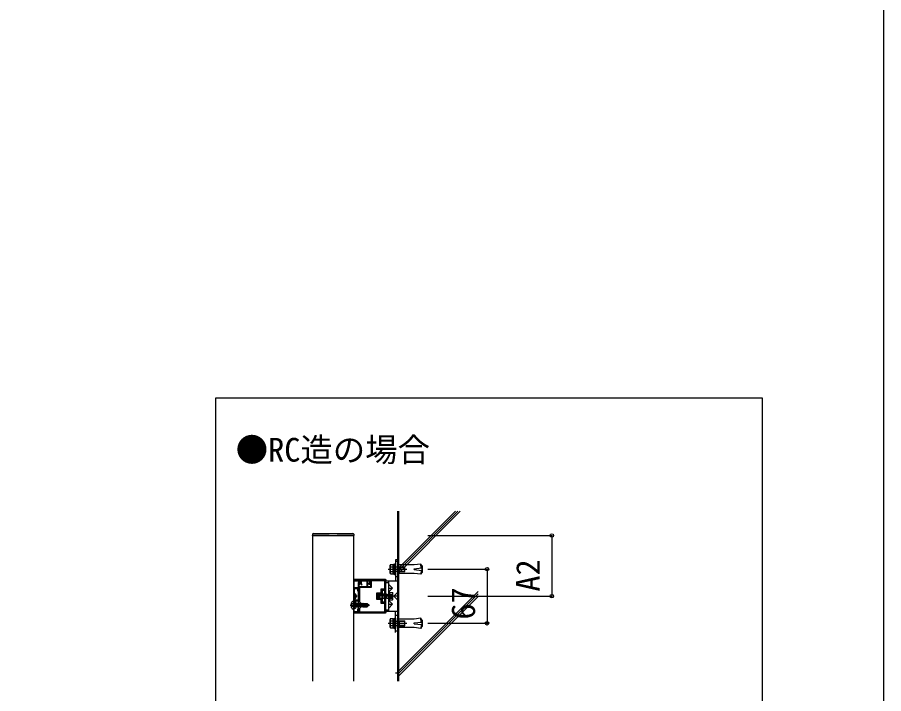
# Model space of a CAD drawing. Units: millimetres, scale not verified. Extents: x -1750 to 1750, y -2608 to 2592.
# Drawn here: x 680 to 1750, y -844 to -8 of the extents above; entities that cross this region are included whole.
import ezdxf
from ezdxf.enums import TextEntityAlignment as Align

# ---------------------------------------------------------------- set-up
doc = ezdxf.new("R2010")
doc.units = ezdxf.units.MM
doc.header["$LTSCALE"] = 14
for name, color, linetype in [('0-2_USER1', 3, 'Continuous'), ('0-3_YKK_11', 7, 'Continuous'), ('0-4_YKK_12', 2, 'Continuous'), ('0-5_YKK_13', 4, 'Continuous'), ('0-6_YKK_D', 6, 'Continuous'), ('0-7_YKK_ZWAK', 7, 'Continuous'), ('0-8_YSS_K', 3, 'Continuous')]:
    doc.layers.add(name, color=color, linetype=linetype)
doc.styles.add('ＭＳ ゴシック', font='')
doc.styles.get('ＭＳ ゴシック').set_extended_font_data('MS Gothic')

msp = doc.modelspace()

# ---------------------------------------------------------------- linework, layer by layer
at = {"layer": '0-3_YKK_11'}
for points in [[(1095, -703.5), (1095, -743.5), (1101, -743.5), (1101, -739.5), (1100.1, -739.5), (1100.1, -742.6), (1095.9, -742.6), (1095.9, -729.4), (1101, -729.4), (1101, -728.5), (1096.1, -728.5), (1096.1, -713.9), (1100.1, -713.9), (1100.1, -717), (1101, -717), (1101, -713), (1095.9, -713), (1095.9, -704.4), (1104, -704.4), (1104, -706.6), (1101, -706.6), (1101, -707.5), (1104, -707.5), (1104, -708.5), (1105.03, -709.53), (1105.67, -708.9), (1104.9, -708.13), (1104.9, -704.4), (1111.4, -704.4), (1111.4, -711.8), (1113.3, -711.8), (1113.3, -710.9), (1112.3, -710.9), (1112.3, -704.4), (1114.6, -704.4), (1114.6, -707.5), (1115.5, -707.5), (1115.5, -703.5)], [(1101, -743.5), (1135, -743.5), (1135, -726.5), (1133.5, -726.5), (1133.5, -731.5), (1130.4, -731.5), (1130.4, -726.5), (1125, -726.5), (1125, -720.5), (1130.4, -720.5), (1130.4, -715.5), (1133.5, -715.5), (1133.5, -720.5), (1135, -720.5), (1135, -703.5), (1116, -703.5), (1116, -707.5), (1113.5, -707.5), (1113.5, -708.5), (1116, -708.5), (1116, -711.8), (1101.9, -711.8), (1101.9, -708.5), (1103, -708.5), (1103, -707.5), (1101, -707.5), (1101, -733.83), (1101.14, -734.02), (1101.14, -734.98), (1101, -735.17)], [(1102.3, -742.6), (1133.8, -742.6), (1133.8, -732.5), (1129.4, -732.5), (1129.4, -727.5), (1124, -727.5), (1124, -719.5), (1129.4, -719.5), (1129.4, -714.5), (1133.8, -714.5), (1133.8, -704.4), (1116.9, -704.4), (1116.9, -712.7), (1102.3, -712.7), (1102.3, -730.3), (1103.5, -731.5), (1103.5, -737.5), (1102.3, -738.7)]]:
    msp.add_lwpolyline(points, close=True, dxfattribs=at)
at = {"layer": '0-4_YKK_12'}
msp.add_lwpolyline([(925, -478.5), (1600, -478.5), (1600, -1378.5), (925, -1378.5)], close=True, dxfattribs=at)
msp.add_lwpolyline([(1045, -828.5), (1045, -648.5), (1095, -648.5), (1095, -828.5)], dxfattribs=at)
at = {"layer": '0-5_YKK_13'}
for p, q in [((1044.5, -648.5), (1044.6, -646.94)), ((1045.3, -648.5), (1044.5, -648.5)), ((1065, -648.5), (1045.3, -648.5)), ((1045.59, -646), (1094.41, -646)), ((1065, -648.5), (1075, -648.5)), ((1094.7, -648.5), (1075, -648.5)), ((1140.78, -684.23), (1140.28, -685.09)), ((1140.78, -684.23), (1143.78, -684.23)), ((1143.78, -684.23), (1144.28, -685.09)), ((1144.28, -683.94), (1145.8, -683.94)), ((1145.8, -683.5), (1146.8, -683.5)), ((1145.8, -683.5), (1145.8, -696.5)), ((1145.8, -683.94), (1145.8, -696.12)), ((1150, -680.5), (1146.8, -680.5)), ((1146.8, -683.5), (1146.8, -696.5)), ((1150.5, -684.75), (1150, -685.25)), ((1150.5, -684.75), (1150.5, -695.25)), ((1170, -684.75), (1150.5, -684.75)), ((1178.66, -688.48), (1178.08, -683.76)), ((1179.15, -688.42), (1178.64, -684.19)), ((1137.78, -690), (1160.78, -690)), ((1140.28, -694.91), (1140.28, -685.09)), ((1140.78, -695.77), (1140.28, -694.91)), ((1140.79, -687.11), (1143.76, -687.11)), ((1140.79, -692.89), (1143.76, -692.89)), ((1143.78, -695.77), (1144.28, -694.91)), ((1144.28, -685.09), (1144.28, -694.91)), ((1146.8, -687.32), (1149.62, -687.32)), ((1146.8, -692.67), (1149.62, -692.67)), ((1149.62, -687.32), (1151.62, -687)), ((1151.62, -687.54), (1149.62, -687.32)), ((1151.62, -692.46), (1149.62, -692.67)), ((1149.62, -692.67), (1151.62, -693)), ((1150, -694.75), (1150.5, -695.25)), ((1151.62, -687), (1151.62, -693)), ((1151.62, -687), (1158.28, -687)), ((1151.62, -687.54), (1158.28, -687.54)), ((1151.62, -692.46), (1158.28, -692.46)), ((1151.62, -693), (1158.28, -693)), ((1158.28, -693), (1158.28, -687)), ((1170, -689.54), (1179.15, -688.42)), ((1170, -690.46), (1170, -689.54)), ((1170, -690.46), (1179.16, -691.58)), ((1170, -695.23), (1170, -695.25)), ((1178.66, -691.52), (1178.08, -696.24)), ((1179.16, -691.58), (1178.64, -695.81)), ((1179.5, -685.5), (1178.81, -685.58)), ((1179.5, -694.5), (1178.81, -694.42)), ((1179.5, -685.5), (1179.5, -694.5)), ((1179.5, -685.5), (1180, -686)), ((1180, -694), (1179.5, -694.5)), ((1180, -686), (1180, -694)), ((1134.5, -703), (1095.5, -703)), ((1135.5, -704.5), (1135.5, -704)), ((1138.2, -704.5), (1138.2, -742.5)), ((1140.78, -695.77), (1143.78, -695.77)), ((1145.8, -696.5), (1146.8, -696.5)), ((1150, -699.5), (1146.8, -699.5)), ((1178.53, -695.89), (1178.08, -696.24)), ((1135, -706.5), (1138.2, -706.5)), ((1143.2, -713.5), (1139, -717.7)), ((1099.6, -723.5), (1095, -723.5)), ((1096.1, -719.9), (1096.1, -727.1)), ((1096.1, -722.64), (1096.25, -722.35)), ((1096.1, -724.36), (1096.25, -724.64)), ((1098.07, -721.45), (1096.25, -722.35)), ((1098.07, -725.55), (1096.25, -724.64)), ((1146, -723.5), (1123.5, -723.5)), ((1126, -721.9), (1126.9, -721)), ((1126, -721.9), (1126, -725.1)), ((1126, -725.1), (1126.9, -726)), ((1126.41, -721.49), (1135.9, -721.49)), ((1126.41, -725.51), (1135.9, -725.51)), ((1135.9, -721), (1126.9, -721)), ((1126.9, -721), (1126.9, -726)), ((1126.9, -726), (1135.9, -726)), ((1135.9, -721), (1135.9, -726)), ((1136.74, -721.24), (1135.9, -721)), ((1136.74, -721.24), (1135.9, -721.49)), ((1135.9, -725.51), (1136.74, -725.76)), ((1136.74, -725.76), (1135.9, -726)), ((1136.74, -721.24), (1138.2, -721.24)), ((1136.74, -725.76), (1138.2, -725.76)), ((1140, -718.8), (1139, -718.8)), ((1139, -718.8), (1139, -728.2)), ((1140, -728.2), (1140, -718.8)), ((1140, -718.88), (1143.14, -718.88)), ((1140, -728.12), (1140, -718.88)), ((1140, -726), (1140, -721)), ((1140, -721.19), (1143.14, -721.19)), ((1140, -725.81), (1143.14, -725.81)), ((1143.5, -719.5), (1143.14, -718.88)), ((1143.5, -727.5), (1143.14, -728.12)), ((1143.5, -727.5), (1143.5, -719.5)), ((1145, -723.5), (1150, -718.5)), ((1090.9, -734.5), (1115, -734.5)), ((1095, -733.37), (1092.34, -732.05)), ((1095, -735.63), (1092.34, -736.95)), ((1094.14, -729.76), (1094.3, -729.76)), ((1095, -730.46), (1095, -738.53)), ((1095, -733.37), (1095.6, -734.5)), ((1095, -735.63), (1095.6, -734.5)), ((1095.06, -732.73), (1095.39, -736.32)), ((1095.18, -732.73), (1095.88, -736.97)), ((1096.26, -736.32), (1095.18, -732.73)), ((1095.2, -732.68), (1096.22, -732.68)), ((1095.2, -736.32), (1095.39, -736.32)), ((1095.77, -736.97), (1095.39, -736.32)), ((1095.77, -736.97), (1095.88, -736.97)), ((1095.77, -736.97), (1095.88, -736.97)), ((1095.88, -736.97), (1096.26, -736.32)), ((1096.4, -730.5), (1095.9, -730.59)), ((1095.9, -738.41), (1095.9, -730.59)), ((1096.06, -735.64), (1095.9, -735.34)), ((1096.4, -738.5), (1095.9, -738.41)), ((1098.38, -736.8), (1096.06, -735.64)), ((1096.59, -732.03), (1096.22, -732.68)), ((1096.22, -732.68), (1097.04, -736.32)), ((1096.26, -736.32), (1097.04, -736.32)), ((1096.4, -730.5), (1097.2, -730.64)), ((1096.4, -738.5), (1096.4, -730.5)), ((1096.4, -738.5), (1097.2, -738.36)), ((1097.41, -736.97), (1096.59, -732.03)), ((1096.59, -732.03), (1096.71, -732.03)), ((1096.71, -732.03), (1097.08, -732.68)), ((1096.71, -732.03), (1097.53, -736.97)), ((1097.41, -736.97), (1097.04, -736.32)), ((1097.08, -732.68), (1097.9, -736.32)), ((1097.08, -732.68), (1097.86, -732.68)), ((1097.41, -736.97), (1097.53, -736.97)), ((1097.53, -736.97), (1097.9, -736.32)), ((1098.24, -732.03), (1097.86, -732.68)), ((1097.86, -732.68), (1098.69, -736.32)), ((1097.9, -736.32), (1098.69, -736.32)), ((1099.06, -736.97), (1098.24, -732.03)), ((1098.24, -732.03), (1098.35, -732.03)), ((1098.35, -732.03), (1099.18, -736.97)), ((1099.06, -736.97), (1098.69, -736.32)), ((1098.73, -732.68), (1099.51, -732.68)), ((1099.06, -736.97), (1099.18, -736.97)), ((1099.18, -736.97), (1099.55, -736.32)), ((1099.88, -732.03), (1099.51, -732.68)), ((1099.51, -732.68), (1100.33, -736.32)), ((1099.55, -736.32), (1100.33, -736.32)), ((1100.71, -736.97), (1099.88, -732.03)), ((1099.88, -732.03), (1100, -732.03)), ((1100, -732.03), (1100.83, -736.97)), ((1100.71, -736.97), (1100.33, -736.32)), ((1100.38, -732.68), (1101.16, -732.68)), ((1100.71, -736.97), (1100.83, -736.97)), ((1100.83, -736.97), (1101.2, -736.32)), ((1101.53, -732.03), (1101.16, -732.68)), ((1101.16, -732.68), (1101.98, -736.32)), ((1101.2, -736.32), (1101.98, -736.32)), ((1102.36, -736.97), (1101.53, -732.03)), ((1101.53, -732.03), (1101.65, -732.03)), ((1101.65, -732.03), (1102.47, -736.97)), ((1102.36, -736.97), (1101.98, -736.32)), ((1102.02, -732.68), (1102.81, -732.68)), ((1102.36, -736.97), (1102.47, -736.97)), ((1102.47, -736.97), (1102.85, -736.32)), ((1103.18, -732.03), (1102.81, -732.68)), ((1102.81, -732.68), (1103.63, -736.32)), ((1102.85, -736.32), (1103.63, -736.32)), ((1104, -736.97), (1103.18, -732.03)), ((1103.18, -732.03), (1103.3, -732.03)), ((1103.3, -732.03), (1104.12, -736.97)), ((1104, -736.97), (1103.63, -736.32)), ((1103.67, -732.68), (1104.45, -732.68)), ((1104, -736.97), (1104.12, -736.97)), ((1104.12, -736.97), (1104.5, -736.32)), ((1104.83, -732.03), (1104.45, -732.68)), ((1104.45, -732.68), (1105.28, -736.32)), ((1104.5, -736.32), (1105.28, -736.32)), ((1105.65, -736.97), (1104.83, -732.03)), ((1104.83, -732.03), (1104.95, -732.03)), ((1104.95, -732.03), (1105.77, -736.97)), ((1105.65, -736.97), (1105.28, -736.32)), ((1105.32, -732.68), (1106.1, -732.68)), ((1105.65, -736.97), (1105.77, -736.97)), ((1105.75, -733.53), (1113.5, -734.79)), ((1105.77, -736.97), (1106.14, -736.32)), ((1105.79, -732.95), (1111.92, -732.95)), ((1106.48, -732.03), (1106.1, -732.68)), ((1106.1, -732.68), (1106.16, -732.95)), ((1106.14, -736.32), (1106.93, -736.32)), ((1106.32, -733.63), (1106.93, -736.32)), ((1106.68, -732.95), (1106.48, -732.03)), ((1106.48, -732.03), (1106.59, -732.03)), ((1106.59, -732.03), (1106.8, -732.95)), ((1107, -735.17), (1106.75, -733.7)), ((1106.88, -733.72), (1107, -734.46)), ((1107, -736.45), (1106.93, -736.32)), ((1106.97, -732.68), (1107, -732.68)), ((1107, -732.45), (1107, -732.95)), ((1107, -732.45), (1112.13, -732.45)), ((1107, -732.95), (1112.68, -733.71)), ((1107, -733.74), (1107, -736.55)), ((1111.66, -735.85), (1107, -735.85)), ((1107, -736.55), (1112.13, -736.55)), ((1111.66, -735.85), (1114, -734.5)), ((1112.13, -736.55), (1111.66, -735.85)), ((1112.13, -732.45), (1111.92, -732.95)), ((1112.68, -733.71), (1111.92, -732.95)), ((1112.13, -732.45), (1114, -734.32)), ((1112.13, -736.55), (1114, -734.68)), ((1112.68, -733.71), (1114, -734.32)), ((1114, -734.68), (1114, -734.32)), ((1139, -728.2), (1140, -728.2)), ((1143.2, -733.5), (1139, -729.3)), ((1140, -728.12), (1143.14, -728.12)), ((1094.14, -739.23), (1094.3, -739.23)), ((1095.5, -744), (1134.5, -744)), ((1135, -740.5), (1138.2, -740.5)), ((1135.5, -743), (1135.5, -742.5)), ((1146.8, -768.5), (1146.8, -742.5)), ((1150, -747.5), (1146.8, -747.5)), ((1150, -742.5), (1150, -768.5)), ((1137.78, -757), (1160.78, -757)), ((1140.78, -751.23), (1140.28, -752.09)), ((1140.28, -761.91), (1140.28, -752.09)), ((1140.78, -751.23), (1143.78, -751.23)), ((1140.79, -754.11), (1143.76, -754.11)), ((1143.78, -751.23), (1144.28, -752.09)), ((1144.28, -750.94), (1145.8, -750.94)), ((1144.28, -752.09), (1144.28, -761.91)), ((1145.8, -750.5), (1146.8, -750.5)), ((1145.8, -750.5), (1145.8, -763.5)), ((1145.8, -750.94), (1145.8, -763.12)), ((1146.8, -750.5), (1146.8, -763.5)), ((1146.8, -754.32), (1149.62, -754.32)), ((1146.8, -759.67), (1149.62, -759.67)), ((1149.62, -754.32), (1151.62, -754)), ((1151.62, -754.54), (1149.62, -754.32)), ((1151.62, -759.46), (1149.62, -759.67)), ((1149.62, -759.67), (1151.62, -760)), ((1150.5, -751.75), (1150, -752.25)), ((1150.5, -751.75), (1150.5, -762.25)), ((1170, -751.75), (1150.5, -751.75)), ((1151.62, -754), (1151.62, -760)), ((1151.62, -754), (1158.28, -754)), ((1151.62, -754.54), (1158.28, -754.54)), ((1151.62, -759.46), (1158.28, -759.46)), ((1158.28, -760), (1158.28, -754)), ((1170, -756.54), (1179.15, -755.42)), ((1170, -757.46), (1170, -756.54)), ((1170, -757.46), (1179.16, -758.58)), ((1178.66, -755.48), (1178.08, -750.76)), ((1178.66, -758.52), (1178.08, -763.24)), ((1179.15, -755.42), (1178.64, -751.19)), ((1179.16, -758.58), (1178.64, -762.81)), ((1179.5, -752.5), (1178.81, -752.58)), ((1179.5, -752.5), (1179.5, -761.5)), ((1179.5, -752.5), (1180, -753)), ((1180, -753), (1180, -761)), ((1140.78, -762.77), (1140.28, -761.91)), ((1140.78, -762.77), (1143.78, -762.77)), ((1140.79, -759.89), (1143.76, -759.89)), ((1143.78, -762.77), (1144.28, -761.91)), ((1145.8, -763.5), (1146.8, -763.5)), ((1150, -766.5), (1146.8, -766.5)), ((1150, -761.75), (1150.5, -762.25)), ((1151.62, -760), (1158.28, -760)), ((1170, -762.23), (1170, -762.25)), ((1178.53, -762.89), (1178.08, -763.24)), ((1179.5, -761.5), (1178.81, -761.42)), ((1180, -761), (1179.5, -761.5)), ((1150, -818.5), (1146.8, -818.5))]:
    msp.add_line(p, q, dxfattribs=at)
for points in [[(1095.4, -646.94), (1095.5, -648.5), (1094.7, -648.5)], [(1144.28, -683.94), (1144.28, -696.12), (1145.8, -696.12)], [(1150, -704.5), (1150, -678.5), (1146.8, -678.5), (1146.8, -704.5)], [(1178.53, -684.11), (1178.08, -683.76), (1170, -684.75)], [(1150, -694.75), (1150, -690), (1150, -685.25)], [(1178.08, -696.24), (1170, -695.25), (1150.5, -695.25)], [(1138.2, -713.5), (1143.2, -713.5), (1138.2, -708.5)], [(1143.5, -721.3), (1141.35, -722.35), (1140.74, -723.5)], [(1143.5, -725.7), (1141.35, -724.65), (1140.74, -723.5)], [(1150, -723.5), (1145, -723.5), (1150, -728.5)], [(1095.77, -736.97), (1095.06, -732.73), (1095.18, -732.73)], [(1098.38, -732.2), (1096.06, -733.35), (1095.9, -733.66)], [(1098.35, -732.03), (1098.73, -732.68), (1099.55, -736.32)], [(1100, -732.03), (1100.38, -732.68), (1101.2, -736.32)], [(1101.65, -732.03), (1102.02, -732.68), (1102.85, -736.32)], [(1103.3, -732.03), (1103.67, -732.68), (1104.5, -736.32)], [(1104.95, -732.03), (1105.32, -732.68), (1106.14, -736.32)], [(1106.59, -732.03), (1106.97, -732.68), (1107, -732.82)], [(1138.2, -733.5), (1143.2, -733.5), (1138.2, -738.5)], [(1144.28, -750.94), (1144.28, -763.12), (1145.8, -763.12)], [(1150, -761.75), (1150, -757), (1150, -752.25)], [(1178.53, -751.11), (1178.08, -750.76), (1170, -751.75)], [(1178.08, -763.24), (1170, -762.25), (1150.5, -762.25)]]:
    msp.add_lwpolyline(points, dxfattribs=at)
for points in [[(1135, -704.5), (1150, -704.5), (1150, -742.5), (1135, -742.5)], [(1131, -716), (1133.5, -716), (1133.5, -731), (1131, -731)], [(1138.2, -717.5), (1138.2, -729.5), (1139, -729.5), (1139, -717.5)]]:
    msp.add_lwpolyline(points, close=True, dxfattribs=at)
for centre, radius, start, end in [((1045.59, -647), 1, 90, 176.5), ((1094.41, -647), 1, 3.5, 90), ((1142.94, -685.66), 2.6, 154.54385, 214.13631), ((1141.61, -685.66), 2.6, 325.86369, 25.45615), ((1142.94, -694.34), 2.6, 145.86369, 205.45615), ((1149.9, -690), 9.55, 162.41205, 197.58795), ((1141.61, -694.34), 2.6, 334.54385, 34.13631), ((1134.66, -690), 9.55, 342.41205, 17.58795), ((1096.25, -719.9), 0.154, 62.71904, 180), ((1096.25, -727.1), 0.154, 180, 297.28096), ((1094.4, -723.5), 4.2, 297.28096, 62.71904), ((1141.46, -720.04), 2.04, 325.61575, 34.38425), ((1135.86, -723.5), 7.64, 342.41205, 17.58795), ((1141.46, -726.96), 2.04, 325.61575, 34.38425), ((1098.9, -734.5), 7, 140.87645, 180), ((1098.9, -734.5), 7, 180, 219.12355), ((1094.14, -730.63), 0.862, 90, 140.87645), ((1094.3, -730.46), 0.7, 0, 90), ((1095.2, -732.48), 0.2, 180, 270), ((1095.2, -736.52), 0.2, 90, 180), ((1097.05, -731.53), 0.9, 32.05588, 80), ((1097.05, -737.47), 0.9, 280, 327.94412), ((1092.3, -734.5), 6.5, 327.94412, 32.05588), ((1105.79, -733.24), 0.294, 90, 180), ((1105.79, -733.24), 0.294, 180, 260.8071), ((1094.14, -738.37), 0.862, 219.12355, 270), ((1094.3, -738.53), 0.7, 270, 360), ((1142.94, -752.66), 2.6, 154.54385, 214.13631), ((1149.9, -757), 9.55, 162.41205, 197.58795), ((1141.61, -752.66), 2.6, 325.86369, 25.45615), ((1134.66, -757), 9.55, 342.41205, 17.58795), ((1142.94, -761.34), 2.6, 145.86369, 205.45615), ((1141.61, -761.34), 2.6, 334.54385, 34.13631)]:
    msp.add_arc(centre, radius, start, end, dxfattribs=at)
for centre, major_axis, start_param, end_param in [((1095.5, -704), (-0.71, 0.71), 5.4996506, 6.0205997), ((1134.5, -704), (0.71, 0.71), 5.4996506, 7.06672), ((1095.5, -743), (-0.71, -0.71), 0.2625856, 0.7835347), ((1134.5, -743), (0.71, -0.71), 5.4996506, 7.06672)]:
    msp.add_ellipse(centre, major_axis=major_axis, ratio=0.99628, start_param=start_param, end_param=end_param, dxfattribs=at)
at = {"layer": '0-6_YKK_D'}
for p, q in [((1186.96, -648.5), (1341, -648.5)), ((1340, -648.5), (1340, -723.5)), ((1186.96, -690), (1261, -690)), ((1260, -690), (1260, -757)), ((1186.96, -723.5), (1341, -723.5)), ((1186.96, -757), (1261, -757))]:
    msp.add_line(p, q, dxfattribs=at)
for centre in [(1340, -648.5), (1260, -690), (1340, -723.5), (1260, -757)]:
    msp.add_circle(centre, 2.12, dxfattribs=at)
at = {"layer": '0-7_YKK_ZWAK'}
msp.add_lwpolyline([(-1750, -2608.5), (1750, -2608.5), (1750, 2491.5)], dxfattribs=at)
at = {"layer": '0-8_YSS_K'}
for p, q in [((1150, -828.5), (1150, -618.5)), ((1151, -828.5), (1151, -618.5)), ((1151, -688.46), (1220.96, -618.5)), ((1151, -691.46), (1223.96, -618.5)), ((1151, -694.46), (1226.96, -618.5)), ((1151, -815.74), (1249, -717.74)), ((1151, -818.74), (1249, -720.74)), ((1151, -821.74), (1249, -723.74))]:
    msp.add_line(p, q, dxfattribs=at)

# ---------------------------------------------------------------- texts
at = {"layer": '0-2_USER1', "style": 'ＭＳ ゴシック'}
msp.add_text('●RC造の場合\u3000', height=29.33, dxfattribs=at).set_placement((949.55, -566), align=Align.BOTTOM_LEFT)
at = {"layer": '0-6_YKK_D', "style": 'ＭＳ ゴシック'}
for s, p in [('A2', (1334, -717.82)), ('67', (1254, -752.36))]:
    msp.add_text(s, height=29.33, rotation=90, dxfattribs=at).set_placement(p, align=Align.BOTTOM_LEFT)

doc.saveas('drawing.dxf')
